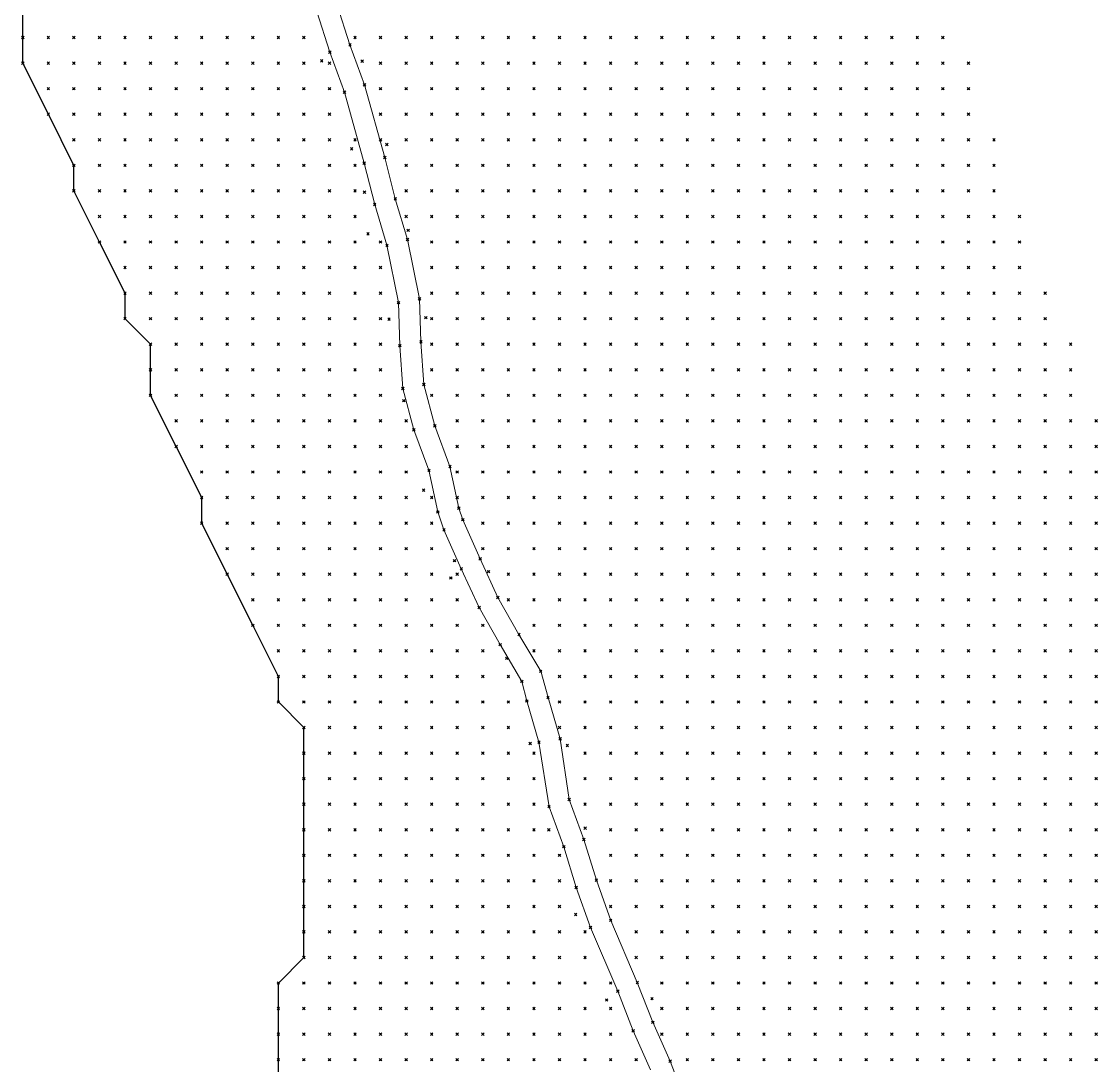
# Model space of a CAD drawing. Header units: metres. Extents: x 441556 to 446409, y 432338 to 461058.
# Drawn here: x 443477.5 to 443603.8, y 447282.5 to 447405 of the extents above; entities that cross this region are included whole.
import ezdxf

# ---------------------------------------------------------------- set-up
doc = ezdxf.new("R2010")
doc.units = ezdxf.units.M
doc.header["$MEASUREMENT"] = 0
doc.header["$PDMODE"] = 35
doc.header["$PDSIZE"] = 0.15
for name, color, linetype, lineweight in [('DTM-BRE-RevN_GRP_DRUM PAMANT', 2, 'Continuous', 0), ('DTM-NOK-RevN_LIDAR_co_lidar', 91, 'Continuous', 0), ('DTM-NOK-RevN_RTK', 32, 'Continuous', 0)]:
    doc.layers.add(name, color=color, linetype=linetype, lineweight=lineweight)
doc.layers.add('DTM-INT_YP', color=121, linetype='Continuous')

msp = doc.modelspace()

# ---------------------------------------------------------------- linework, layer by layer
at = {"layer": 'DTM-BRE-RevN_GRP_DRUM PAMANT'}
for p, q in [((443516.076, 447402.303, 367.546), (443514.539, 447407.064, 367.903)), ((443513.718, 447401.447, 367.614), (443512.181, 447406.209, 367.971)), ((443517.781, 447397.602, 367.474), (443516.076, 447402.303, 367.546)), ((443515.423, 447396.747, 367.542), (443513.718, 447401.447, 367.614)), ((443520.156, 447389.077, 367.189), (443517.781, 447397.602, 367.474)), ((443517.739, 447388.405, 367.256), (443515.423, 447396.747, 367.542)), ((443518.975, 447383.559, 366.971), (443517.739, 447388.405, 367.256)), ((443521.392, 447384.231, 366.903), (443520.156, 447389.077, 367.189)), ((443522.834, 447379.442, 366.617), (443521.392, 447384.231, 366.903)), ((443520.417, 447378.77, 366.685), (443518.975, 447383.559, 366.971)), ((443524.242, 447372.497, 366.153), (443522.834, 447379.442, 366.617)), ((443521.775, 447372.045, 366.221), (443520.417, 447378.77, 366.685)), ((443521.938, 447366.992, 366.006), (443521.775, 447372.045, 366.221)), ((443524.405, 447367.444, 365.939), (443524.242, 447372.497, 366.153)), ((443522.276, 447361.971, 365.578), (443521.938, 447366.992, 366.006)), ((443524.744, 447362.423, 365.51), (443524.405, 447367.444, 365.939)), ((443523.563, 447357.123, 365.221), (443522.276, 447361.971, 365.578)), ((443526.031, 447357.575, 365.153), (443524.744, 447362.423, 365.51)), ((443525.342, 447352.366, 365.328), (443523.563, 447357.123, 365.221)), ((443527.81, 447352.818, 365.26), (443526.031, 447357.575, 365.153)), ((443528.851, 447347.925, 365.046), (443527.81, 447352.818, 365.26)), ((443526.383, 447347.474, 365.114), (443525.342, 447352.366, 365.328)), ((443529.322, 447346.564, 365.046), (443528.851, 447347.925, 365.046)), ((443527.108, 447345.386, 365.114), (443526.383, 447347.474, 365.114)), ((443531.356, 447341.983, 364.832), (443529.322, 447346.564, 365.046)), ((443529.142, 447340.804, 364.899), (443527.108, 447345.386, 365.114)), ((443533.439, 447337.427, 364.575), (443531.356, 447341.983, 364.832)), ((443531.225, 447336.249, 364.642), (443529.142, 447340.804, 364.899)), ((443533.694, 447331.899, 364.324), (443531.225, 447336.249, 364.642)), ((443535.909, 447333.078, 364.256), (443533.439, 447337.427, 364.575)), ((443538.459, 447328.771, 363.847), (443535.909, 447333.078, 364.256)), ((443536.244, 447327.592, 363.915), (443533.694, 447331.899, 364.324)), ((443539.314, 447325.682, 363.575), (443538.459, 447328.771, 363.847)), ((443536.837, 447325.287, 363.642), (443536.244, 447327.592, 363.915)), ((443538.253, 447320.449, 363.188), (443536.837, 447325.287, 363.642)), ((443540.73, 447320.844, 363.12), (443539.314, 447325.682, 363.575)), ((443539.436, 447312.878, 362.552), (443538.253, 447320.449, 363.188)), ((443541.798, 447313.722, 362.484), (443540.73, 447320.844, 363.12)), ((443543.522, 447309.028, 362.166), (443541.798, 447313.722, 362.484)), ((443541.16, 447308.185, 362.233), (443539.436, 447312.878, 362.552)), ((443544.99, 447304.243, 361.984), (443543.522, 447309.028, 362.166)), ((443542.628, 447303.399, 362.052), (443541.16, 447308.185, 362.233)), ((443546.672, 447299.534, 361.711), (443544.99, 447304.243, 361.984)), ((443544.31, 447298.691, 361.779), (443542.628, 447303.399, 362.052)), ((443547.502, 447291.225, 361.461), (443544.31, 447298.691, 361.779)), ((443549.797, 447292.237, 361.393), (443546.672, 447299.534, 361.711)), ((443551.607, 447287.571, 361.211), (443549.797, 447292.237, 361.393)), ((443549.312, 447286.558, 361.279), (443547.502, 447291.225, 361.461)), ((443553.651, 447283.008, 361.124), (443551.607, 447287.571, 361.211)), ((443551.356, 447281.995, 361.192), (443549.312, 447286.558, 361.279)), ((443555.421, 447278.324, 360.887), (443553.651, 447283.008, 361.124))]:
    msp.add_line(p, q, dxfattribs=at)
at = {"layer": 'DTM-INT_YP'}
msp.add_polyline3d([(443507.67, 447280.181, 340.47), (443507.67, 447283.18, 340.229), (443507.67, 447286.18, 339.975), (443507.67, 447289.179, 339.869), (443507.67, 447292.178, 339.789), (443510.67, 447295.178, 340.368), (443510.67, 447298.177, 340.465), (443510.67, 447301.176, 340.493), (443510.67, 447304.176, 340.441), (443510.67, 447307.175, 340.41), (443510.67, 447310.174, 340.495), (443510.67, 447313.174, 340.602), (443510.67, 447316.173, 340.755), (443510.67, 447319.172, 341.028), (443510.67, 447322.172, 341.239), (443507.67, 447325.171, 340.134), (443507.67, 447328.17, 340.326), (443504.671, 447334.169, 340.359), (443501.672, 447340.168, 341.417), (443498.672, 447346.166, 341.254), (443498.672, 447349.166, 342.347), (443495.673, 447355.164, 340.784), (443492.674, 447361.163, 340.11), (443492.674, 447364.162, 340.203), (443492.674, 447367.162, 340.643), (443489.674, 447370.161, 340.073), (443489.674, 447373.16, 340.213), (443486.675, 447379.159, 339.962), (443483.675, 447385.158, 339.928), (443483.675, 447388.157, 339.974), (443480.676, 447394.156, 339.939), (443477.677, 447400.155, 340.063), (443477.677, 447403.154, 340.201), (443477.677, 447406.153, 340.443)], dxfattribs=at)
at = {"layer": 'DTM-NOK-RevN_LIDAR_co_lidar'}
for p in [(443477.677, 447403.154, 340.201), (443480.676, 447403.154, 341.048), (443483.675, 447403.154, 343.197), (443486.675, 447403.154, 347.113), (443489.674, 447403.154, 351.079), (443492.674, 447403.154, 353.268), (443495.673, 447403.154, 355.038), (443498.672, 447403.154, 356.984), (443501.672, 447403.154, 359.456), (443504.671, 447403.154, 361.976), (443507.67, 447403.154, 364.397), (443510.67, 447403.154, 366.991), (443516.668, 447403.154, 368.128), (443519.668, 447403.154, 369.884), (443522.667, 447403.154, 372.325), (443525.666, 447403.154, 375.369), (443528.666, 447403.154, 378.052), (443531.665, 447403.154, 380.683), (443534.664, 447403.154, 383.046), (443537.664, 447403.154, 385.072), (443540.663, 447403.154, 387.134), (443543.662, 447403.154, 389.373), (443546.662, 447403.154, 391.566), (443549.661, 447403.154, 393.39), (443552.66, 447403.154, 394.905), (443555.66, 447403.154, 396.71), (443558.659, 447403.154, 398.964), (443561.658, 447403.154, 401.176), (443564.658, 447403.154, 403.498), (443567.657, 447403.154, 405.933), (443570.656, 447403.154, 409.126), (443573.656, 447403.154, 413.611), (443576.655, 447403.154, 417.902), (443579.654, 447403.154, 421.664), (443582.654, 447403.154, 424.086), (443585.653, 447403.154, 426.753), (443477.677, 447400.155, 340.063), (443480.676, 447400.155, 340.289), (443483.675, 447400.155, 341.282), (443486.675, 447400.155, 344.931), (443489.674, 447400.155, 349.573), (443492.674, 447400.155, 352.077), (443495.673, 447400.155, 354.152), (443498.672, 447400.155, 356.041), (443501.672, 447400.155, 358.428), (443504.671, 447400.155, 361.288), (443507.67, 447400.155, 363.663), (443510.67, 447400.155, 365.974), (443513.669, 447400.155, 367.56), (443519.668, 447400.155, 369.108), (443522.667, 447400.155, 371.678), (443525.666, 447400.155, 374.847), (443528.666, 447400.155, 377.614), (443531.665, 447400.155, 380.104), (443534.664, 447400.155, 382.081), (443537.664, 447400.155, 383.982), (443540.663, 447400.155, 385.946), (443543.662, 447400.155, 387.944), (443546.662, 447400.155, 389.805), (443549.661, 447400.155, 391.459), (443552.66, 447400.155, 393.263), (443555.66, 447400.155, 395.452), (443558.659, 447400.155, 397.958), (443561.658, 447400.155, 400.676), (443564.658, 447400.155, 403.227), (443567.657, 447400.155, 406.282), (443570.656, 447400.155, 410.008), (443573.656, 447400.155, 413.887), (443576.655, 447400.155, 417.765), (443579.654, 447400.155, 421.508), (443582.654, 447400.155, 424.354), (443585.653, 447400.155, 427.256), (443588.653, 447400.155, 429.732), (443480.676, 447397.155, 339.982), (443483.675, 447397.155, 340.516), (443486.675, 447397.155, 343.091), (443489.674, 447397.155, 347.438), (443492.674, 447397.155, 351.149), (443495.673, 447397.155, 353.566), (443498.672, 447397.155, 355.602), (443501.672, 447397.155, 358.092), (443504.671, 447397.155, 360.455), (443507.67, 447397.155, 362.645), (443510.67, 447397.155, 364.797), (443513.669, 447397.155, 366.93), (443519.668, 447397.155, 368.33), (443522.667, 447397.155, 370.866), (443525.666, 447397.155, 374.304), (443528.666, 447397.155, 377.373), (443531.665, 447397.155, 379.373), (443534.664, 447397.155, 380.969), (443537.664, 447397.155, 382.644), (443540.663, 447397.155, 384.494), (443543.662, 447397.155, 386.504), (443546.662, 447397.155, 388.466), (443549.661, 447397.155, 390.382), (443552.66, 447397.155, 392.636), (443555.66, 447397.155, 395.221), (443558.659, 447397.155, 397.715), (443561.658, 447397.155, 400.384), (443564.658, 447397.155, 403.711), (443567.657, 447397.155, 407.256), (443570.656, 447397.155, 410.853), (443573.656, 447397.155, 414.35), (443576.655, 447397.155, 417.146), (443579.654, 447397.155, 421.153), (443582.654, 447397.155, 423.817), (443585.653, 447397.155, 427.16), (443588.653, 447397.155, 429.963), (443480.676, 447394.156, 339.939), (443483.675, 447394.156, 340.154), (443486.675, 447394.156, 341.7), (443489.674, 447394.156, 345.763), (443492.674, 447394.156, 350.37), (443495.673, 447394.156, 352.742), (443498.672, 447394.156, 354.854), (443501.672, 447394.156, 357.539), (443504.671, 447394.156, 359.674), (443507.67, 447394.156, 361.61), (443510.67, 447394.156, 364.002), (443513.669, 447394.156, 366.312), (443519.668, 447394.156, 367.778), (443522.667, 447394.156, 370.26), (443525.666, 447394.156, 373.778), (443528.666, 447394.156, 376.463), (443531.665, 447394.156, 378.162), (443534.664, 447394.156, 379.585), (443537.664, 447394.156, 381.182), (443540.663, 447394.156, 383.048), (443543.662, 447394.156, 385.143), (443546.662, 447394.156, 387.371), (443549.661, 447394.156, 389.89), (443552.66, 447394.156, 392.359), (443555.66, 447394.156, 394.762), (443558.659, 447394.156, 397.588), (443561.658, 447394.156, 400.809), (443564.658, 447394.156, 404.849), (443567.657, 447394.156, 407.304), (443570.656, 447394.156, 410.742), (443573.656, 447394.156, 414.225), (443576.655, 447394.156, 417.847), (443579.654, 447394.156, 420.532), (443582.654, 447394.156, 423.53), (443585.653, 447394.156, 426.842), (443588.653, 447394.156, 429.654), (443483.675, 447391.157, 340.03), (443486.675, 447391.157, 340.878), (443489.674, 447391.157, 344.362), (443492.674, 447391.157, 349.32), (443495.673, 447391.157, 351.968), (443498.672, 447391.157, 353.957), (443501.672, 447391.157, 356.395), (443504.671, 447391.157, 358.467), (443507.67, 447391.157, 360.595), (443510.67, 447391.157, 362.999), (443513.669, 447391.157, 365.511), (443516.668, 447391.157, 367.206), (443519.668, 447391.157, 367.42), (443522.667, 447391.157, 369.942), (443525.666, 447391.157, 373.295), (443528.666, 447391.157, 375.311), (443531.665, 447391.157, 376.847), (443534.664, 447391.157, 378.387), (443537.664, 447391.157, 380.116), (443540.663, 447391.157, 382.221), (443543.662, 447391.157, 384.431), (443546.662, 447391.157, 386.76), (443549.661, 447391.157, 389.53), (443552.66, 447391.157, 392.211), (443555.66, 447391.157, 394.7), (443558.659, 447391.157, 397.626), (443561.658, 447391.157, 400.778), (443564.658, 447391.157, 404.425), (443567.657, 447391.157, 407.246), (443570.656, 447391.157, 410.598), (443573.656, 447391.157, 414.004), (443576.655, 447391.157, 417.558), (443579.654, 447391.157, 420.619), (443582.654, 447391.157, 423.065), (443585.653, 447391.157, 426.375), (443588.653, 447391.157, 428.988), (443591.652, 447391.157, 431.972), (443483.675, 447388.157, 339.974), (443486.675, 447388.157, 340.34), (443489.674, 447388.157, 342.555), (443492.674, 447388.157, 347.006), (443495.673, 447388.157, 351.107), (443498.672, 447388.157, 353.31), (443501.672, 447388.157, 355.319), (443504.671, 447388.157, 357.49), (443507.67, 447388.157, 359.744), (443510.67, 447388.157, 362.138), (443513.669, 447388.157, 364.759), (443516.668, 447388.157, 366.947), (443522.667, 447388.157, 368.863), (443525.666, 447388.157, 371.891), (443528.666, 447388.157, 373.777), (443531.665, 447388.157, 375.535), (443534.664, 447388.157, 377.374), (443537.664, 447388.157, 379.292), (443540.663, 447388.157, 381.648), (443543.662, 447388.157, 384.112), (443546.662, 447388.157, 386.525), (443549.661, 447388.157, 389.099), (443552.66, 447388.157, 391.818), (443555.66, 447388.157, 394.705), (443558.659, 447388.157, 397.795), (443561.658, 447388.157, 400.975), (443564.658, 447388.157, 404.363), (443567.657, 447388.157, 407.386), (443570.656, 447388.157, 410.958), (443573.656, 447388.157, 414.17), (443576.655, 447388.157, 417.015), (443579.654, 447388.157, 420.168), (443582.654, 447388.157, 422.896), (443585.653, 447388.157, 425.885), (443588.653, 447388.157, 428.762), (443591.652, 447388.157, 431.798), (443483.675, 447385.158, 339.928), (443486.675, 447385.158, 340.082), (443489.674, 447385.158, 341.644), (443492.674, 447385.158, 345.557), (443495.673, 447385.158, 350.012), (443498.672, 447385.158, 352.556), (443501.672, 447385.158, 354.424), (443504.671, 447385.158, 356.734), (443507.67, 447385.158, 358.945), (443510.67, 447385.158, 361.468), (443513.669, 447385.158, 364.325), (443516.668, 447385.158, 366.696), (443522.667, 447385.158, 367.705), (443525.666, 447385.158, 370.263), (443528.666, 447385.158, 372.644), (443531.665, 447385.158, 374.778), (443534.664, 447385.158, 376.773), (443537.664, 447385.158, 378.832), (443540.663, 447385.158, 381.203), (443543.662, 447385.158, 383.731), (443546.662, 447385.158, 386.357), (443549.661, 447385.158, 389.042), (443552.66, 447385.158, 391.799), (443555.66, 447385.158, 394.677), (443558.659, 447385.158, 397.573), (443561.658, 447385.158, 400.688), (443564.658, 447385.158, 404.115), (443567.657, 447385.158, 407.39), (443570.656, 447385.158, 411.163), (443573.656, 447385.158, 414.161), (443576.655, 447385.158, 416.785), (443579.654, 447385.158, 419.833), (443582.654, 447385.158, 422.587), (443585.653, 447385.158, 425.419), (443588.653, 447385.158, 428.573), (443591.652, 447385.158, 431.544), (443486.675, 447382.159, 339.988), (443489.674, 447382.159, 341.12), (443492.674, 447382.159, 344.479), (443495.673, 447382.159, 348.862), (443498.672, 447382.159, 351.667), (443501.672, 447382.159, 353.557), (443504.671, 447382.159, 355.87), (443507.67, 447382.159, 358.308), (443510.67, 447382.159, 360.889), (443513.669, 447382.159, 363.534), (443516.668, 447382.159, 366.156), (443522.667, 447382.159, 366.966), (443525.666, 447382.159, 368.917), (443528.666, 447382.159, 371.941), (443531.665, 447382.159, 374.356), (443534.664, 447382.159, 376.44), (443537.664, 447382.159, 378.671), (443540.663, 447382.159, 381.047), (443543.662, 447382.159, 383.509), (443546.662, 447382.159, 386.126), (443549.661, 447382.159, 388.948), (443552.66, 447382.159, 391.896), (443555.66, 447382.159, 394.763), (443558.659, 447382.159, 397.515), (443561.658, 447382.159, 400.517), (443564.658, 447382.159, 403.846), (443567.657, 447382.159, 407.128), (443570.656, 447382.159, 410.888), (443573.656, 447382.159, 413.822), (443576.655, 447382.159, 416.218), (443579.654, 447382.159, 419.264), (443582.654, 447382.159, 422.239), (443585.653, 447382.159, 425.155), (443588.653, 447382.159, 428.366), (443591.652, 447382.159, 431.324), (443594.651, 447382.159, 434.094), (443486.675, 447379.159, 339.962), (443489.674, 447379.159, 340.65), (443492.674, 447379.159, 343.323), (443495.673, 447379.159, 347.647), (443498.672, 447379.159, 350.803), (443501.672, 447379.159, 352.719), (443504.671, 447379.159, 355.09), (443507.67, 447379.159, 357.644), (443510.67, 447379.159, 360.012), (443513.669, 447379.159, 362.385), (443516.668, 447379.159, 364.983), (443519.668, 447379.159, 366.402), (443525.666, 447379.159, 367.917), (443528.666, 447379.159, 371.393), (443531.665, 447379.159, 373.926), (443534.664, 447379.159, 376.119), (443537.664, 447379.159, 378.476), (443540.663, 447379.159, 380.878), (443543.662, 447379.159, 383.323), (443546.662, 447379.159, 385.931), (443549.661, 447379.159, 388.707), (443552.66, 447379.159, 391.639), (443555.66, 447379.159, 394.626), (443558.659, 447379.159, 397.53), (443561.658, 447379.159, 400.466), (443564.658, 447379.159, 403.532), (443567.657, 447379.159, 406.97), (443570.656, 447379.159, 410.51), (443573.656, 447379.159, 413.328), (443576.655, 447379.159, 415.961), (443579.654, 447379.159, 419.05), (443582.654, 447379.159, 422.201), (443585.653, 447379.159, 425.131), (443588.653, 447379.159, 428.223), (443591.652, 447379.159, 431.179), (443594.651, 447379.159, 433.914), (443489.674, 447376.16, 340.389), (443492.674, 447376.16, 342.48), (443495.673, 447376.16, 346.466), (443498.672, 447376.16, 350.009), (443501.672, 447376.16, 351.981), (443504.671, 447376.16, 354.32), (443507.67, 447376.16, 356.606), (443510.67, 447376.16, 358.65), (443513.669, 447376.16, 361.171), (443516.668, 447376.16, 363.608), (443519.668, 447376.16, 365.925), (443525.666, 447376.16, 367.481), (443528.666, 447376.16, 370.955), (443531.665, 447376.16, 373.563), (443534.664, 447376.16, 375.89), (443537.664, 447376.16, 378.293), (443540.663, 447376.16, 380.793), (443543.662, 447376.16, 383.376), (443546.662, 447376.16, 386.017), (443549.661, 447376.16, 388.723), (443552.66, 447376.16, 391.554), (443555.66, 447376.16, 394.474), (443558.659, 447376.16, 397.469), (443561.658, 447376.16, 400.523), (443564.658, 447376.16, 403.479), (443567.657, 447376.16, 407.14), (443570.656, 447376.16, 410.469), (443573.656, 447376.16, 413.258), (443576.655, 447376.16, 416.213), (443579.654, 447376.16, 419.309), (443582.654, 447376.16, 421.836), (443585.653, 447376.16, 424.923), (443588.653, 447376.16, 428.209), (443591.652, 447376.16, 431.003), (443594.651, 447376.16, 433.773), (443489.674, 447373.16, 340.213), (443492.674, 447373.16, 341.892), (443495.673, 447373.16, 345.502), (443498.672, 447373.16, 349.259), (443501.672, 447373.16, 351.394), (443504.671, 447373.16, 353.402), (443507.67, 447373.16, 355.455), (443510.67, 447373.16, 357.53), (443513.669, 447373.16, 360.223), (443516.668, 447373.16, 362.782), (443519.668, 447373.16, 365.434), (443525.666, 447373.16, 367.313), (443528.666, 447373.16, 370.493), (443531.665, 447373.16, 373.468), (443534.664, 447373.16, 375.902), (443537.664, 447373.16, 378.354), (443540.663, 447373.16, 380.994), (443543.662, 447373.16, 383.607), (443546.662, 447373.16, 386.164), (443549.661, 447373.16, 388.815), (443552.66, 447373.16, 391.575), (443555.66, 447373.16, 394.486), (443558.659, 447373.16, 397.587), (443561.658, 447373.16, 400.62), (443564.658, 447373.16, 403.656), (443567.657, 447373.16, 407.094), (443570.656, 447373.16, 410.329), (443573.656, 447373.16, 413.497), (443576.655, 447373.16, 416.183), (443579.654, 447373.16, 418.875), (443582.654, 447373.16, 421.26), (443585.653, 447373.16, 424.685), (443588.653, 447373.16, 428.069), (443591.652, 447373.16, 430.733), (443594.651, 447373.16, 433.385), (443597.651, 447373.16, 435.902), (443489.674, 447370.161, 340.073), (443492.674, 447370.161, 341.299), (443495.673, 447370.161, 344.495), (443498.672, 447370.161, 348.323), (443501.672, 447370.161, 350.734), (443504.671, 447370.161, 352.577), (443507.67, 447370.161, 354.703), (443510.67, 447370.161, 357.14), (443513.669, 447370.161, 359.826), (443516.668, 447370.161, 362.411), (443519.668, 447370.161, 365.13), (443525.666, 447370.161, 367.012), (443528.666, 447370.161, 369.934), (443531.665, 447370.161, 373.541), (443534.664, 447370.161, 376.177), (443537.664, 447370.161, 378.589), (443540.663, 447370.161, 381.152), (443543.662, 447370.161, 383.607), (443546.662, 447370.161, 386.075), (443549.661, 447370.161, 388.672), (443552.66, 447370.161, 391.428), (443555.66, 447370.161, 394.55), (443558.659, 447370.161, 397.689), (443561.658, 447370.161, 400.376), (443564.658, 447370.161, 403.418), (443567.657, 447370.161, 406.778), (443570.656, 447370.161, 410.007), (443573.656, 447370.161, 413.357), (443576.655, 447370.161, 415.73), (443579.654, 447370.161, 418.132), (443582.654, 447370.161, 420.939), (443585.653, 447370.161, 424.423), (443588.653, 447370.161, 427.38), (443591.652, 447370.161, 430.177), (443594.651, 447370.161, 432.857), (443597.651, 447370.161, 435.273), (443492.674, 447367.162, 340.643), (443495.673, 447367.162, 343.233), (443498.672, 447367.162, 347.227), (443501.672, 447367.162, 349.83), (443504.671, 447367.162, 351.971), (443507.67, 447367.162, 354.385), (443510.67, 447367.162, 357.077), (443513.669, 447367.162, 359.712), (443516.668, 447367.162, 362.254), (443519.668, 447367.162, 365.036), (443525.666, 447367.162, 366.643), (443528.666, 447367.162, 369.37), (443531.665, 447367.162, 373.316), (443534.664, 447367.162, 376.315), (443537.664, 447367.162, 378.696), (443540.663, 447367.162, 381.132), (443543.662, 447367.162, 383.592), (443546.662, 447367.162, 386.001), (443549.661, 447367.162, 388.619), (443552.66, 447367.162, 391.435), (443555.66, 447367.162, 394.388), (443558.659, 447367.162, 397.378), (443561.658, 447367.162, 399.968), (443564.658, 447367.162, 402.854), (443567.657, 447367.162, 406.268), (443570.656, 447367.162, 409.562), (443573.656, 447367.162, 412.679), (443576.655, 447367.162, 415.076), (443579.654, 447367.162, 417.733), (443582.654, 447367.162, 420.487), (443585.653, 447367.162, 423.649), (443588.653, 447367.162, 426.566), (443591.652, 447367.162, 429.483), (443594.651, 447367.162, 432.262), (443597.651, 447367.162, 434.579), (443600.65, 447367.162, 436.667), (443492.674, 447364.162, 340.203), (443495.673, 447364.162, 342.074), (443498.672, 447364.162, 346.004), (443501.672, 447364.162, 348.981), (443504.671, 447364.162, 351.454), (443507.67, 447364.162, 354.221), (443510.67, 447364.162, 356.995), (443513.669, 447364.162, 359.581), (443516.668, 447364.162, 362.364), (443519.668, 447364.162, 364.915), (443525.666, 447364.162, 366.21), (443528.666, 447364.162, 368.832), (443531.665, 447364.162, 372.686), (443534.664, 447364.162, 375.889), (443537.664, 447364.162, 378.434), (443540.663, 447364.162, 380.959), (443543.662, 447364.162, 383.469), (443546.662, 447364.162, 385.917), (443549.661, 447364.162, 388.662), (443552.66, 447364.162, 391.311), (443555.66, 447364.162, 393.777), (443558.659, 447364.162, 396.704), (443561.658, 447364.162, 399.455), (443564.658, 447364.162, 402.152), (443567.657, 447364.162, 405.195), (443570.656, 447364.162, 408.309), (443573.656, 447364.162, 411.565), (443576.655, 447364.162, 414.086), (443579.654, 447364.162, 416.631), (443582.654, 447364.162, 419.747), (443585.653, 447364.162, 422.781), (443588.653, 447364.162, 425.852), (443591.652, 447364.162, 428.657), (443594.651, 447364.162, 431.451), (443597.651, 447364.162, 433.643), (443600.65, 447364.162, 435.518), (443492.674, 447361.163, 340.11), (443495.673, 447361.163, 341.237), (443498.672, 447361.163, 344.226), (443501.672, 447361.163, 348.18), (443504.671, 447361.163, 350.996), (443507.67, 447361.163, 353.956), (443510.67, 447361.163, 356.622), (443513.669, 447361.163, 359.341), (443516.668, 447361.163, 361.941), (443519.668, 447361.163, 364.425), (443525.666, 447361.163, 365.799), (443528.666, 447361.163, 368.221), (443531.665, 447361.163, 372.164), (443534.664, 447361.163, 375.399), (443537.664, 447361.163, 377.936), (443540.663, 447361.163, 380.385), (443543.662, 447361.163, 382.805), (443546.662, 447361.163, 385.39), (443549.661, 447361.163, 388.133), (443552.66, 447361.163, 390.811), (443555.66, 447361.163, 393.337), (443558.659, 447361.163, 395.856), (443561.658, 447361.163, 398.601), (443564.658, 447361.163, 401.276), (443567.657, 447361.163, 404.273), (443570.656, 447361.163, 407.096), (443573.656, 447361.163, 410.311), (443576.655, 447361.163, 412.836), (443579.654, 447361.163, 415.254), (443582.654, 447361.163, 418.622), (443585.653, 447361.163, 422.035), (443588.653, 447361.163, 424.641), (443591.652, 447361.163, 427.325), (443594.651, 447361.163, 430.248), (443597.651, 447361.163, 432.421), (443600.65, 447361.163, 434.079), (443495.673, 447358.164, 340.786), (443498.672, 447358.164, 343.18), (443501.672, 447358.164, 347.295), (443504.671, 447358.164, 350.661), (443507.67, 447358.164, 353.5), (443510.67, 447358.164, 355.976), (443513.669, 447358.164, 358.726), (443516.668, 447358.164, 361.059), (443519.668, 447358.164, 363.433), (443522.667, 447358.164, 365.093), (443528.666, 447358.164, 367.253), (443531.665, 447358.164, 371.696), (443534.664, 447358.164, 374.872), (443537.664, 447358.164, 377.387), (443540.663, 447358.164, 379.704), (443543.662, 447358.164, 382.146), (443546.662, 447358.164, 384.657), (443549.661, 447358.164, 387.201), (443552.66, 447358.164, 389.896), (443555.66, 447358.164, 392.411), (443558.659, 447358.164, 394.761), (443561.658, 447358.164, 397.466), (443564.658, 447358.164, 400.303), (443567.657, 447358.164, 403.092), (443570.656, 447358.164, 406.204), (443573.656, 447358.164, 408.996), (443576.655, 447358.164, 411.671), (443579.654, 447358.164, 414.395), (443582.654, 447358.164, 417.604), (443585.653, 447358.164, 420.96), (443588.653, 447358.164, 423.861), (443591.652, 447358.164, 426.581), (443594.651, 447358.164, 429.202), (443597.651, 447358.164, 430.897), (443600.65, 447358.164, 432.457), (443603.649, 447358.164, 433.765), (443495.673, 447355.164, 340.784), (443498.672, 447355.164, 343.313), (443501.672, 447355.164, 347.04), (443504.671, 447355.164, 350.421), (443507.67, 447355.164, 352.886), (443510.67, 447355.164, 355.283), (443513.669, 447355.164, 357.776), (443516.668, 447355.164, 360.226), (443519.668, 447355.164, 362.564), (443522.667, 447355.164, 364.649), (443528.666, 447355.164, 366.38), (443531.665, 447355.164, 370.765), (443534.664, 447355.164, 373.885), (443537.664, 447355.164, 376.328), (443540.663, 447355.164, 378.689), (443543.662, 447355.164, 381.219), (443546.662, 447355.164, 383.816), (443549.661, 447355.164, 386.334), (443552.66, 447355.164, 389.025), (443555.66, 447355.164, 391.638), (443558.659, 447355.164, 393.923), (443561.658, 447355.164, 396.485), (443564.658, 447355.164, 399.29), (443567.657, 447355.164, 402.164), (443570.656, 447355.164, 404.842), (443573.656, 447355.164, 407.556), (443576.655, 447355.164, 410.752), (443579.654, 447355.164, 413.581), (443582.654, 447355.164, 416.69), (443585.653, 447355.164, 419.635), (443588.653, 447355.164, 422.567), (443591.652, 447355.164, 425.715), (443594.651, 447355.164, 427.787), (443597.651, 447355.164, 429.273), (443600.65, 447355.164, 430.637), (443603.649, 447355.164, 431.946), (443498.672, 447352.165, 343.054), (443501.672, 447352.165, 346.649), (443504.671, 447352.165, 349.754), (443507.67, 447352.165, 352.326), (443510.67, 447352.165, 354.473), (443513.669, 447352.165, 356.854), (443516.668, 447352.165, 359.076), (443519.668, 447352.165, 361.393), (443522.667, 447352.165, 364.003), (443528.666, 447352.165, 366.017), (443531.665, 447352.165, 369.81), (443534.664, 447352.165, 372.755), (443537.664, 447352.165, 375.08), (443540.663, 447352.165, 377.599), (443543.662, 447352.165, 380.159), (443546.662, 447352.165, 382.734), (443549.661, 447352.165, 385.369), (443552.66, 447352.165, 388.052), (443555.66, 447352.165, 390.736), (443558.659, 447352.165, 393.379), (443561.658, 447352.165, 396.057), (443564.658, 447352.165, 398.609), (443567.657, 447352.165, 401.313), (443570.656, 447352.165, 404.151), (443573.656, 447352.165, 406.637), (443576.655, 447352.165, 409.629), (443579.654, 447352.165, 412.774), (443582.654, 447352.165, 415.95), (443585.653, 447352.165, 418.96), (443588.653, 447352.165, 421.998), (443591.652, 447352.165, 424.587), (443594.651, 447352.165, 426.266), (443597.651, 447352.165, 427.667), (443600.65, 447352.165, 428.924), (443603.649, 447352.165, 430.085), (443498.672, 447349.166, 342.347), (443501.672, 447349.166, 345.948), (443504.671, 447349.166, 349.075), (443507.67, 447349.166, 351.569), (443510.67, 447349.166, 353.415), (443513.669, 447349.166, 355.714), (443516.668, 447349.166, 357.911), (443519.668, 447349.166, 360.375), (443522.667, 447349.166, 363.162), (443525.666, 447349.166, 364.845), (443528.666, 447349.166, 365.504), (443531.665, 447349.166, 368.577), (443534.664, 447349.166, 371.527), (443537.664, 447349.166, 374.04), (443540.663, 447349.166, 376.468), (443543.662, 447349.166, 379.034), (443546.662, 447349.166, 381.706), (443549.661, 447349.166, 384.411), (443552.66, 447349.166, 387.204), (443555.66, 447349.166, 390.072), (443558.659, 447349.166, 392.915), (443561.658, 447349.166, 395.533), (443564.658, 447349.166, 398.005), (443567.657, 447349.166, 400.893), (443570.656, 447349.166, 403.447), (443573.656, 447349.166, 405.824), (443576.655, 447349.166, 408.657), (443579.654, 447349.166, 411.803), (443582.654, 447349.166, 414.868), (443585.653, 447349.166, 417.963), (443588.653, 447349.166, 420.904), (443591.652, 447349.166, 423.024), (443594.651, 447349.166, 424.482), (443597.651, 447349.166, 425.799), (443600.65, 447349.166, 426.986), (443603.649, 447349.166, 428.153), (443498.672, 447346.166, 341.254), (443501.672, 447346.166, 344.672), (443504.671, 447346.166, 348.192), (443507.67, 447346.166, 350.405), (443510.67, 447346.166, 352.343), (443513.669, 447346.166, 354.31), (443516.668, 447346.166, 356.547), (443519.668, 447346.166, 359.331), (443522.667, 447346.166, 362.195), (443525.666, 447346.166, 364.438), (443531.665, 447346.166, 366.811), (443534.664, 447346.166, 369.736), (443537.664, 447346.166, 372.962), (443540.663, 447346.166, 375.72), (443543.662, 447346.166, 378.277), (443546.662, 447346.166, 380.805), (443549.661, 447346.166, 383.496), (443552.66, 447346.166, 386.443), (443555.66, 447346.166, 389.263), (443558.659, 447346.166, 391.864), (443561.658, 447346.166, 394.51), (443564.658, 447346.166, 397.258), (443567.657, 447346.166, 399.986), (443570.656, 447346.166, 403.05), (443573.656, 447346.166, 405.515), (443576.655, 447346.166, 408.591), (443579.654, 447346.166, 411.376), (443582.654, 447346.166, 414.258), (443585.653, 447346.166, 417.675), (443588.653, 447346.166, 419.9), (443591.652, 447346.166, 421.127), (443594.651, 447346.166, 422.551), (443597.651, 447346.166, 423.748), (443600.65, 447346.166, 424.819), (443603.649, 447346.166, 425.942), (443501.672, 447343.167, 344.001), (443504.671, 447343.167, 346.051), (443507.67, 447343.167, 348.019), (443510.67, 447343.167, 350.311), (443513.669, 447343.167, 352.92), (443516.668, 447343.167, 355.619), (443519.668, 447343.167, 358.518), (443522.667, 447343.167, 361.248), (443525.666, 447343.167, 363.946), (443531.665, 447343.167, 365.624), (443534.664, 447343.167, 368.148), (443537.664, 447343.167, 370.687), (443540.663, 447343.167, 373.756), (443543.662, 447343.167, 376.979), (443546.662, 447343.167, 379.627), (443549.661, 447343.167, 382.246), (443552.66, 447343.167, 385.254), (443555.66, 447343.167, 388.183), (443558.659, 447343.167, 390.975), (443561.658, 447343.167, 393.837), (443564.658, 447343.167, 396.258), (443567.657, 447343.167, 399.38), (443570.656, 447343.167, 402.518), (443573.656, 447343.167, 404.77), (443576.655, 447343.167, 407.461), (443579.654, 447343.167, 411.361), (443582.654, 447343.167, 414.2), (443585.653, 447343.167, 416.61), (443588.653, 447343.167, 418.33), (443591.652, 447343.167, 419.659), (443594.651, 447343.167, 420.508), (443597.651, 447343.167, 421.646), (443600.65, 447343.167, 422.692), (443603.649, 447343.167, 423.774), (443501.672, 447340.168, 341.417), (443504.671, 447340.168, 343.27), (443507.67, 447340.168, 345.588), (443510.67, 447340.168, 349.125), (443513.669, 447340.168, 351.939), (443516.668, 447340.168, 354.67), (443519.668, 447340.168, 357.509), (443522.667, 447340.168, 360.581), (443525.666, 447340.168, 363.257), (443528.666, 447340.168, 364.545), (443534.664, 447340.168, 366.397), (443537.664, 447340.168, 369.251), (443540.663, 447340.168, 372.495), (443543.662, 447340.168, 375.626), (443546.662, 447340.168, 378.448), (443549.661, 447340.168, 381.111), (443552.66, 447340.168, 383.898), (443555.66, 447340.168, 386.975), (443558.659, 447340.168, 390.225), (443561.658, 447340.168, 393.111), (443564.658, 447340.168, 395.79), (443567.657, 447340.168, 398.72), (443570.656, 447340.168, 401.622), (443573.656, 447340.168, 404.206), (443576.655, 447340.168, 406.757), (443579.654, 447340.168, 410.448), (443582.654, 447340.168, 413.849), (443585.653, 447340.168, 415.336), (443588.653, 447340.168, 416.869), (443591.652, 447340.168, 417.918), (443594.651, 447340.168, 418.58), (443597.651, 447340.168, 419.562), (443600.65, 447340.168, 420.694), (443603.649, 447340.168, 421.874), (443504.671, 447337.168, 341.228), (443507.67, 447337.168, 343.929), (443510.67, 447337.168, 347.315), (443513.669, 447337.168, 350.852), (443516.668, 447337.168, 353.799), (443519.668, 447337.168, 356.439), (443522.667, 447337.168, 359.285), (443525.666, 447337.168, 361.983), (443528.666, 447337.168, 363.957), (443534.664, 447337.168, 365.273), (443537.664, 447337.168, 367.581), (443540.663, 447337.168, 370.838), (443543.662, 447337.168, 374.119), (443546.662, 447337.168, 376.947), (443549.661, 447337.168, 379.492), (443552.66, 447337.168, 382.561), (443555.66, 447337.168, 385.852), (443558.659, 447337.168, 388.804), (443561.658, 447337.168, 392.199), (443564.658, 447337.168, 395.138), (443567.657, 447337.168, 397.83), (443570.656, 447337.168, 400.884), (443573.656, 447337.168, 403.395), (443576.655, 447337.168, 406.726), (443579.654, 447337.168, 410.021), (443582.654, 447337.168, 412.625), (443585.653, 447337.168, 413.993), (443588.653, 447337.168, 415.029), (443591.652, 447337.168, 415.771), (443594.651, 447337.168, 416.804), (443597.651, 447337.168, 417.392), (443600.65, 447337.168, 418.344), (443603.649, 447337.168, 419.664), (443504.671, 447334.169, 340.359), (443507.67, 447334.169, 342.216), (443510.67, 447334.169, 345.494), (443513.669, 447334.169, 349.707), (443516.668, 447334.169, 352.302), (443519.668, 447334.169, 355.121), (443522.667, 447334.169, 357.86), (443525.666, 447334.169, 360.675), (443528.666, 447334.169, 362.791), (443531.665, 447334.169, 364.069), (443537.664, 447334.169, 365.981), (443540.663, 447334.169, 368.977), (443543.662, 447334.169, 372.579), (443546.662, 447334.169, 375.506), (443549.661, 447334.169, 378.054), (443552.66, 447334.169, 381.172), (443555.66, 447334.169, 384.594), (443558.659, 447334.169, 387.784), (443561.658, 447334.169, 390.86), (443564.658, 447334.169, 393.917), (443567.657, 447334.169, 396.985), (443570.656, 447334.169, 399.997), (443573.656, 447334.169, 402.739), (443576.655, 447334.169, 406.286), (443579.654, 447334.169, 409.032), (443582.654, 447334.169, 411.194), (443585.653, 447334.169, 412.199), (443588.653, 447334.169, 413.081), (443591.652, 447334.169, 413.659), (443594.651, 447334.169, 414.427), (443597.651, 447334.169, 415.182), (443600.65, 447334.169, 416.262), (443603.649, 447334.169, 417.597), (443507.67, 447331.17, 340.894), (443510.67, 447331.17, 343.616), (443513.669, 447331.17, 347.734), (443516.668, 447331.17, 350.941), (443519.668, 447331.17, 353.695), (443522.667, 447331.17, 356.581), (443525.666, 447331.17, 359.213), (443528.666, 447331.17, 361.263), (443531.665, 447331.17, 362.902), (443537.664, 447331.17, 364.827), (443540.663, 447331.17, 367.319), (443543.662, 447331.17, 371.122), (443546.662, 447331.17, 374.176), (443549.661, 447331.17, 376.727), (443552.66, 447331.17, 379.883), (443555.66, 447331.17, 383.218), (443558.659, 447331.17, 386.445), (443561.658, 447331.17, 389.669), (443564.658, 447331.17, 392.756), (443567.657, 447331.17, 395.623), (443570.656, 447331.17, 398.842), (443573.656, 447331.17, 402.679), (443576.655, 447331.17, 405.821), (443579.654, 447331.17, 407.623), (443582.654, 447331.17, 409.042), (443585.653, 447331.17, 410.15), (443588.653, 447331.17, 410.865), (443591.652, 447331.17, 411.614), (443594.651, 447331.17, 412.386), (443597.651, 447331.17, 413.184), (443600.65, 447331.17, 414.196), (443603.649, 447331.17, 415.708), (443507.67, 447328.17, 340.326), (443510.67, 447328.17, 341.947), (443513.669, 447328.17, 345.627), (443516.668, 447328.17, 349.558), (443519.668, 447328.17, 352.416), (443522.667, 447328.17, 355.453), (443525.666, 447328.17, 357.573), (443528.666, 447328.17, 359.342), (443531.665, 447328.17, 361.279), (443534.664, 447328.17, 363.119), (443540.663, 447328.17, 365.959), (443543.662, 447328.17, 369.466), (443546.662, 447328.17, 372.824), (443549.661, 447328.17, 375.687), (443552.66, 447328.17, 378.632), (443555.66, 447328.17, 381.829), (443558.659, 447328.17, 385.284), (443561.658, 447328.17, 388.653), (443564.658, 447328.17, 391.869), (443567.657, 447328.17, 394.637), (443570.656, 447328.17, 397.09), (443573.656, 447328.17, 400.685), (443576.655, 447328.17, 403.989), (443579.654, 447328.17, 405.54), (443582.654, 447328.17, 407.006), (443585.653, 447328.17, 407.748), (443588.653, 447328.17, 408.762), (443591.652, 447328.17, 409.255), (443594.651, 447328.17, 410.048), (443597.651, 447328.17, 411.089), (443600.65, 447328.17, 412.292), (443603.649, 447328.17, 413.834), (443507.67, 447325.171, 340.134), (443510.67, 447325.171, 341.379), (443513.669, 447325.171, 344.514), (443516.668, 447325.171, 348.386), (443519.668, 447325.171, 351.215), (443522.667, 447325.171, 353.896), (443525.666, 447325.171, 355.949), (443528.666, 447325.171, 357.813), (443531.665, 447325.171, 360.055), (443534.664, 447325.171, 362.339), (443540.663, 447325.171, 364.706), (443543.662, 447325.171, 367.886), (443546.662, 447325.171, 371.511), (443549.661, 447325.171, 374.454), (443552.66, 447325.171, 377.307), (443555.66, 447325.171, 380.35), (443558.659, 447325.171, 383.754), (443561.658, 447325.171, 387.457), (443564.658, 447325.171, 390.654), (443567.657, 447325.171, 393.187), (443570.656, 447325.171, 395.639), (443573.656, 447325.171, 398.659), (443576.655, 447325.171, 401.391), (443579.654, 447325.171, 403.25), (443582.654, 447325.171, 404.836), (443585.653, 447325.171, 405.449), (443588.653, 447325.171, 406.401), (443591.652, 447325.171, 407.194), (443594.651, 447325.171, 407.795), (443597.651, 447325.171, 409.061), (443600.65, 447325.171, 410.381), (443603.649, 447325.171, 411.842), (443510.67, 447322.172, 341.239), (443513.669, 447322.172, 344.108), (443516.668, 447322.172, 347.398), (443519.668, 447322.172, 350.014), (443522.667, 447322.172, 352.479), (443525.666, 447322.172, 354.706), (443528.666, 447322.172, 356.789), (443531.665, 447322.172, 359.076), (443534.664, 447322.172, 361.532), (443540.663, 447322.172, 363.912), (443543.662, 447322.172, 366.805), (443546.662, 447322.172, 370.564), (443549.661, 447322.172, 373.456), (443552.66, 447322.172, 376.097), (443555.66, 447322.172, 378.962), (443558.659, 447322.172, 382.155), (443561.658, 447322.172, 385.937), (443564.658, 447322.172, 389.314), (443567.657, 447322.172, 392.15), (443570.656, 447322.172, 394.485), (443573.656, 447322.172, 397.188), (443576.655, 447322.172, 399.485), (443579.654, 447322.172, 401.326), (443582.654, 447322.172, 402.716), (443585.653, 447322.172, 403.581), (443588.653, 447322.172, 404.23), (443591.652, 447322.172, 405.027), (443594.651, 447322.172, 405.815), (443597.651, 447322.172, 406.944), (443600.65, 447322.172, 408.251), (443603.649, 447322.172, 409.798), (443510.67, 447319.172, 341.028), (443513.669, 447319.172, 343.852), (443516.668, 447319.172, 347.283), (443519.668, 447319.172, 349.607), (443522.667, 447319.172, 351.726), (443525.666, 447319.172, 353.766), (443528.666, 447319.172, 355.986), (443531.665, 447319.172, 358.397), (443534.664, 447319.172, 360.914), (443537.664, 447319.172, 362.592), (443543.662, 447319.172, 365.675), (443546.662, 447319.172, 369.231), (443549.661, 447319.172, 372.353), (443552.66, 447319.172, 374.964), (443555.66, 447319.172, 377.863), (443558.659, 447319.172, 381.175), (443561.658, 447319.172, 384.608), (443564.658, 447319.172, 387.983), (443567.657, 447319.172, 391.094), (443570.656, 447319.172, 393.152), (443573.656, 447319.172, 395.381), (443576.655, 447319.172, 397.762), (443579.654, 447319.172, 399.459), (443582.654, 447319.172, 400.694), (443585.653, 447319.172, 401.496), (443588.653, 447319.172, 402.127), (443591.652, 447319.172, 402.726), (443594.651, 447319.172, 403.831), (443597.651, 447319.172, 404.832), (443600.65, 447319.172, 406.294), (443603.649, 447319.172, 407.84), (443510.67, 447316.173, 340.755), (443513.669, 447316.173, 343.378), (443516.668, 447316.173, 346.799), (443519.668, 447316.173, 348.996), (443522.667, 447316.173, 350.83), (443525.666, 447316.173, 352.913), (443528.666, 447316.173, 355.118), (443531.665, 447316.173, 357.712), (443534.664, 447316.173, 360.406), (443537.664, 447316.173, 362.302), (443543.662, 447316.173, 364.665), (443546.662, 447316.173, 368.083), (443549.661, 447316.173, 371.485), (443552.66, 447316.173, 374.285), (443555.66, 447316.173, 377.289), (443558.659, 447316.173, 380.286), (443561.658, 447316.173, 383.229), (443564.658, 447316.173, 386.627), (443567.657, 447316.173, 389.687), (443570.656, 447316.173, 391.681), (443573.656, 447316.173, 393.697), (443576.655, 447316.173, 395.941), (443579.654, 447316.173, 397.543), (443582.654, 447316.173, 398.516), (443585.653, 447316.173, 399.316), (443588.653, 447316.173, 399.954), (443591.652, 447316.173, 400.574), (443594.651, 447316.173, 401.675), (443597.651, 447316.173, 402.88), (443600.65, 447316.173, 404.438), (443603.649, 447316.173, 405.862), (443510.67, 447313.174, 340.602), (443513.669, 447313.174, 342.901), (443516.668, 447313.174, 346.104), (443519.668, 447313.174, 347.962), (443522.667, 447313.174, 349.777), (443525.666, 447313.174, 352.011), (443528.666, 447313.174, 354.304), (443531.665, 447313.174, 356.895), (443534.664, 447313.174, 359.632), (443537.664, 447313.174, 361.821), (443543.662, 447313.174, 363.879), (443546.662, 447313.174, 367.057), (443549.661, 447313.174, 370.548), (443552.66, 447313.174, 373.421), (443555.66, 447313.174, 376.286), (443558.659, 447313.174, 379.059), (443561.658, 447313.174, 381.953), (443564.658, 447313.174, 385.171), (443567.657, 447313.174, 388.019), (443570.656, 447313.174, 390.183), (443573.656, 447313.174, 392.213), (443576.655, 447313.174, 394.006), (443579.654, 447313.174, 395.334), (443582.654, 447313.174, 396.293), (443585.653, 447313.174, 397.082), (443588.653, 447313.174, 397.794), (443591.652, 447313.174, 398.472), (443594.651, 447313.174, 399.632), (443597.651, 447313.174, 401.015), (443600.65, 447313.174, 402.658), (443603.649, 447313.174, 404.132), (443510.67, 447310.174, 340.495), (443513.669, 447310.174, 342.592), (443516.668, 447310.174, 345.646), (443519.668, 447310.174, 347.285), (443522.667, 447310.174, 349.011), (443525.666, 447310.174, 351.236), (443528.666, 447310.174, 353.554), (443531.665, 447310.174, 355.974), (443534.664, 447310.174, 358.694), (443537.664, 447310.174, 361.098), (443546.662, 447310.174, 365.68), (443549.661, 447310.174, 369.179), (443552.66, 447310.174, 372.021), (443555.66, 447310.174, 374.767), (443558.659, 447310.174, 377.718), (443561.658, 447310.174, 380.653), (443564.658, 447310.174, 383.621), (443567.657, 447310.174, 386.308), (443570.656, 447310.174, 388.513), (443573.656, 447310.174, 390.61), (443576.655, 447310.174, 392.06), (443579.654, 447310.174, 392.833), (443582.654, 447310.174, 394.146), (443585.653, 447310.174, 394.907), (443588.653, 447310.174, 395.625), (443591.652, 447310.174, 396.41), (443594.651, 447310.174, 397.706), (443597.651, 447310.174, 399.128), (443600.65, 447310.174, 400.801), (443603.649, 447310.174, 402.438), (443510.67, 447307.175, 340.41), (443513.669, 447307.175, 342.371), (443516.668, 447307.175, 345.139), (443519.668, 447307.175, 346.936), (443522.667, 447307.175, 348.547), (443525.666, 447307.175, 350.665), (443528.666, 447307.175, 352.838), (443531.665, 447307.175, 355.082), (443534.664, 447307.175, 357.672), (443537.664, 447307.175, 360.196), (443540.663, 447307.175, 361.756), (443546.662, 447307.175, 364.3), (443549.661, 447307.175, 367.644), (443552.66, 447307.175, 370.703), (443555.66, 447307.175, 373.538), (443558.659, 447307.175, 376.475), (443561.658, 447307.175, 379.209), (443564.658, 447307.175, 382.089), (443567.657, 447307.175, 384.807), (443570.656, 447307.175, 386.918), (443573.656, 447307.175, 388.842), (443576.655, 447307.175, 390.012), (443579.654, 447307.175, 390.574), (443582.654, 447307.175, 391.872), (443585.653, 447307.175, 392.669), (443588.653, 447307.175, 393.456), (443591.652, 447307.175, 394.534), (443594.651, 447307.175, 395.918), (443597.651, 447307.175, 397.381), (443600.65, 447307.175, 398.925), (443603.649, 447307.175, 400.642), (443510.67, 447304.176, 340.441), (443513.669, 447304.176, 342.134), (443516.668, 447304.176, 344.605), (443519.668, 447304.176, 346.694), (443522.667, 447304.176, 348.268), (443525.666, 447304.176, 350.204), (443528.666, 447304.176, 352.231), (443531.665, 447304.176, 354.306), (443534.664, 447304.176, 356.644), (443537.664, 447304.176, 359.249), (443540.663, 447304.176, 361.268), (443546.662, 447304.176, 363.334), (443549.661, 447304.176, 366.246), (443552.66, 447304.176, 369.524), (443555.66, 447304.176, 372.442), (443558.659, 447304.176, 375.229), (443561.658, 447304.176, 377.929), (443564.658, 447304.176, 380.872), (443567.657, 447304.176, 383.583), (443570.656, 447304.176, 385.511), (443573.656, 447304.176, 386.931), (443576.655, 447304.176, 387.898), (443579.654, 447304.176, 388.554), (443582.654, 447304.176, 389.505), (443585.653, 447304.176, 390.299), (443588.653, 447304.176, 391.406), (443591.652, 447304.176, 392.711), (443594.651, 447304.176, 394.214), (443597.651, 447304.176, 395.701), (443600.65, 447304.176, 397.174), (443603.649, 447304.176, 398.953), (443510.67, 447301.176, 340.493), (443513.669, 447301.176, 341.961), (443516.668, 447301.176, 344.247), (443519.668, 447301.176, 346.668), (443522.667, 447301.176, 348.138), (443525.666, 447301.176, 349.9), (443528.666, 447301.176, 351.703), (443531.665, 447301.176, 353.632), (443534.664, 447301.176, 355.882), (443537.664, 447301.176, 358.405), (443540.663, 447301.176, 360.68), (443546.662, 447301.176, 362.618), (443549.661, 447301.176, 365.035), (443552.66, 447301.176, 368.254), (443555.66, 447301.176, 371.035), (443558.659, 447301.176, 373.606), (443561.658, 447301.176, 376.478), (443564.658, 447301.176, 379.827), (443567.657, 447301.176, 382.296), (443570.656, 447301.176, 383.844), (443573.656, 447301.176, 384.884), (443576.655, 447301.176, 385.777), (443579.654, 447301.176, 386.171), (443582.654, 447301.176, 387.14), (443585.653, 447301.176, 388.102), (443588.653, 447301.176, 389.506), (443591.652, 447301.176, 390.853), (443594.651, 447301.176, 392.392), (443597.651, 447301.176, 393.915), (443600.65, 447301.176, 395.509), (443603.649, 447301.176, 397.326), (443510.67, 447298.177, 340.465), (443513.669, 447298.177, 341.892), (443516.668, 447298.177, 344.242), (443519.668, 447298.177, 346.695), (443522.667, 447298.177, 348.223), (443525.666, 447298.177, 349.723), (443528.666, 447298.177, 351.343), (443531.665, 447298.177, 353.158), (443534.664, 447298.177, 355.132), (443537.664, 447298.177, 357.439), (443540.663, 447298.177, 359.889), (443543.662, 447298.177, 361.355), (443549.661, 447298.177, 363.868), (443552.66, 447298.177, 367.048), (443555.66, 447298.177, 369.59), (443558.659, 447298.177, 371.903), (443561.658, 447298.177, 375.024), (443564.658, 447298.177, 378.441), (443567.657, 447298.177, 380.461), (443570.656, 447298.177, 381.773), (443573.656, 447298.177, 382.607), (443576.655, 447298.177, 383.236), (443579.654, 447298.177, 383.535), (443582.654, 447298.177, 384.608), (443585.653, 447298.177, 385.907), (443588.653, 447298.177, 387.686), (443591.652, 447298.177, 389.097), (443594.651, 447298.177, 390.699), (443597.651, 447298.177, 392.268), (443600.65, 447298.177, 393.936), (443603.649, 447298.177, 395.693), (443510.67, 447295.178, 340.368), (443513.669, 447295.178, 341.597), (443516.668, 447295.178, 344.136), (443519.668, 447295.178, 346.684), (443522.667, 447295.178, 348.399), (443525.666, 447295.178, 349.72), (443528.666, 447295.178, 351.211), (443531.665, 447295.178, 352.7), (443534.664, 447295.178, 354.336), (443537.664, 447295.178, 356.371), (443540.663, 447295.178, 358.851), (443543.662, 447295.178, 360.8), (443549.661, 447295.178, 362.815), (443552.66, 447295.178, 365.583), (443555.66, 447295.178, 368.361), (443558.659, 447295.178, 370.833), (443561.658, 447295.178, 374.095), (443564.658, 447295.178, 376.734), (443567.657, 447295.178, 378.135), (443570.656, 447295.178, 379.25), (443573.656, 447295.178, 380.077), (443576.655, 447295.178, 380.614), (443579.654, 447295.178, 381.062), (443582.654, 447295.178, 382.18), (443585.653, 447295.178, 383.826), (443588.653, 447295.178, 385.764), (443591.652, 447295.178, 387.324), (443594.651, 447295.178, 388.933), (443597.651, 447295.178, 390.55), (443600.65, 447295.178, 392.019), (443603.649, 447295.178, 393.668), (443507.67, 447292.178, 339.789), (443510.67, 447292.178, 340.448), (443513.669, 447292.178, 341.747), (443516.668, 447292.178, 343.878), (443519.668, 447292.178, 346.66), (443522.667, 447292.178, 348.649), (443525.666, 447292.178, 349.953), (443528.666, 447292.178, 351.196), (443531.665, 447292.178, 352.468), (443534.664, 447292.178, 353.908), (443537.664, 447292.178, 355.577), (443540.663, 447292.178, 357.762), (443543.662, 447292.178, 359.992), (443546.662, 447292.178, 361.212), (443552.66, 447292.178, 364.027), (443555.66, 447292.178, 366.984), (443558.659, 447292.178, 369.128), (443561.658, 447292.178, 371.759), (443564.658, 447292.178, 373.997), (443567.657, 447292.178, 375.426), (443570.656, 447292.178, 376.443), (443573.656, 447292.178, 377.127), (443576.655, 447292.178, 377.867), (443579.654, 447292.178, 378.471), (443582.654, 447292.178, 379.979), (443585.653, 447292.178, 381.753), (443588.653, 447292.178, 383.605), (443591.652, 447292.178, 385.341), (443594.651, 447292.178, 386.864), (443597.651, 447292.178, 388.544), (443600.65, 447292.178, 390.002), (443603.649, 447292.178, 391.408), (443507.67, 447289.179, 339.869), (443510.67, 447289.179, 340.619), (443513.669, 447289.179, 342.137), (443516.668, 447289.179, 344.177), (443519.668, 447289.179, 347.014), (443522.667, 447289.179, 348.951), (443525.666, 447289.179, 350.104), (443528.666, 447289.179, 351.45), (443531.665, 447289.179, 352.54), (443534.664, 447289.179, 353.802), (443537.664, 447289.179, 355.288), (443540.663, 447289.179, 357.15), (443543.662, 447289.179, 359.138), (443546.662, 447289.179, 360.698), (443552.66, 447289.179, 362.582), (443555.66, 447289.179, 365.265), (443558.659, 447289.179, 367.908), (443561.658, 447289.179, 369.867), (443564.658, 447289.179, 371.742), (443567.657, 447289.179, 372.686), (443570.656, 447289.179, 373.664), (443573.656, 447289.179, 374.408), (443576.655, 447289.179, 375.511), (443579.654, 447289.179, 376.504), (443582.654, 447289.179, 377.84), (443585.653, 447289.179, 379.739), (443588.653, 447289.179, 381.49), (443591.652, 447289.179, 383.084), (443594.651, 447289.179, 384.421), (443597.651, 447289.179, 386.013), (443600.65, 447289.179, 387.243), (443603.649, 447289.179, 388.772), (443507.67, 447286.18, 339.975), (443510.67, 447286.18, 340.81), (443513.669, 447286.18, 342.474), (443516.668, 447286.18, 344.485), (443519.668, 447286.18, 347.261), (443522.667, 447286.18, 349.382), (443525.666, 447286.18, 350.478), (443528.666, 447286.18, 351.764), (443531.665, 447286.18, 352.885), (443534.664, 447286.18, 353.898), (443537.664, 447286.18, 354.963), (443540.663, 447286.18, 356.386), (443543.662, 447286.18, 358.208), (443546.662, 447286.18, 360.134), (443552.66, 447286.18, 361.689), (443555.66, 447286.18, 363.563), (443558.659, 447286.18, 366.329), (443561.658, 447286.18, 368.104), (443564.658, 447286.18, 369.326), (443567.657, 447286.18, 370.31), (443570.656, 447286.18, 371.382), (443573.656, 447286.18, 372.345), (443576.655, 447286.18, 373.436), (443579.654, 447286.18, 374.765), (443582.654, 447286.18, 375.707), (443585.653, 447286.18, 377.537), (443588.653, 447286.18, 379.212), (443591.652, 447286.18, 380.715), (443594.651, 447286.18, 381.91), (443597.651, 447286.18, 383.542), (443600.65, 447286.18, 384.883), (443603.649, 447286.18, 386.486), (443507.67, 447283.18, 340.229), (443510.67, 447283.18, 341.216), (443513.669, 447283.18, 343.044), (443516.668, 447283.18, 345.21), (443519.668, 447283.18, 347.469), (443522.667, 447283.18, 349.818), (443525.666, 447283.18, 351.161), (443528.666, 447283.18, 351.885), (443531.665, 447283.18, 352.978), (443534.664, 447283.18, 354.002), (443537.664, 447283.18, 355.207), (443540.663, 447283.18, 356.446), (443543.662, 447283.18, 357.759), (443546.662, 447283.18, 359.696), (443549.661, 447283.18, 361.023), (443555.66, 447283.18, 362.315), (443558.659, 447283.18, 364.652), (443561.658, 447283.18, 366.604), (443564.658, 447283.18, 367.37), (443567.657, 447283.18, 368.257), (443570.656, 447283.18, 369.38), (443573.656, 447283.18, 370.32), (443576.655, 447283.18, 371.653), (443579.654, 447283.18, 372.695), (443582.654, 447283.18, 373.918), (443585.653, 447283.18, 375.262), (443588.653, 447283.18, 376.874), (443591.652, 447283.18, 378.55), (443594.651, 447283.18, 379.745), (443597.651, 447283.18, 380.915), (443600.65, 447283.18, 382.317), (443603.649, 447283.18, 383.769)]:
    msp.add_point(p, dxfattribs=at)
at = {"layer": 'DTM-NOK-RevN_RTK'}
for p in [(443516.076, 447402.303, 367.546), (443513.718, 447401.447, 367.614), (443512.757, 447400.432, 367.826), (443517.512, 447400.392, 367.862), (443515.423, 447396.747, 367.542), (443517.781, 447397.602, 367.474), (443520.401, 447390.593, 367.379), (443516.274, 447390.106, 367.493), (443517.739, 447388.405, 367.256), (443520.156, 447389.077, 367.189), (443517.766, 447385.006, 367.238), (443521.392, 447384.231, 366.903), (443518.975, 447383.559, 366.971), (443522.902, 447380.532, 366.721), (443518.189, 447380.108, 366.733), (443522.834, 447379.442, 366.617), (443520.417, 447378.77, 366.685), (443521.775, 447372.045, 366.221), (443524.242, 447372.497, 366.153), (443524.977, 447370.281, 366.487), (443520.657, 447370.11, 366.104), (443521.938, 447366.992, 366.006), (443524.405, 447367.444, 365.939), (443522.276, 447361.971, 365.578), (443524.744, 447362.423, 365.51), (443522.392, 447360.531, 365.781), (443526.031, 447357.575, 365.153), (443523.563, 447357.123, 365.221), (443527.81, 447352.818, 365.26), (443525.342, 447352.366, 365.328), (443524.716, 447350.034, 365.234), (443526.383, 447347.474, 365.114), (443528.851, 447347.925, 365.046), (443529.322, 447346.564, 365.046), (443527.108, 447345.386, 365.114), (443528.341, 447341.753, 365.153), (443531.356, 447341.983, 364.832), (443529.142, 447340.804, 364.899), (443532.324, 447340.469, 365.048), (443527.898, 447339.726, 364.85), (443533.439, 447337.427, 364.575), (443531.225, 447336.249, 364.642), (443535.909, 447333.078, 364.256), (443533.694, 447331.899, 364.324), (443534.465, 447330.293, 364.422), (443538.459, 447328.771, 363.847), (443536.244, 447327.592, 363.915), (443536.837, 447325.287, 363.642), (443539.314, 447325.682, 363.575), (443537.214, 447320.303, 363.355), (443538.253, 447320.449, 363.188), (443540.73, 447320.844, 363.12), (443541.582, 447320.057, 363.421), (443541.798, 447313.722, 362.484), (443539.436, 447312.878, 362.552), (443539.399, 447310.161, 362.745), (443543.67, 447310.363, 362.716), (443543.522, 447309.028, 362.166), (443541.16, 447308.185, 362.233), (443542.628, 447303.399, 362.052), (443544.99, 447304.243, 361.984), (443542.559, 447300.232, 362.076), (443546.672, 447299.534, 361.711), (443544.31, 447298.691, 361.779), (443549.797, 447292.237, 361.393), (443547.502, 447291.225, 361.461), (443546.195, 447290.191, 361.497), (443551.517, 447290.34, 361.721), (443551.607, 447287.571, 361.211), (443549.312, 447286.558, 361.279), (443553.651, 447283.008, 361.124)]:
    msp.add_point(p, dxfattribs=at)

doc.saveas('drawing.dxf')
